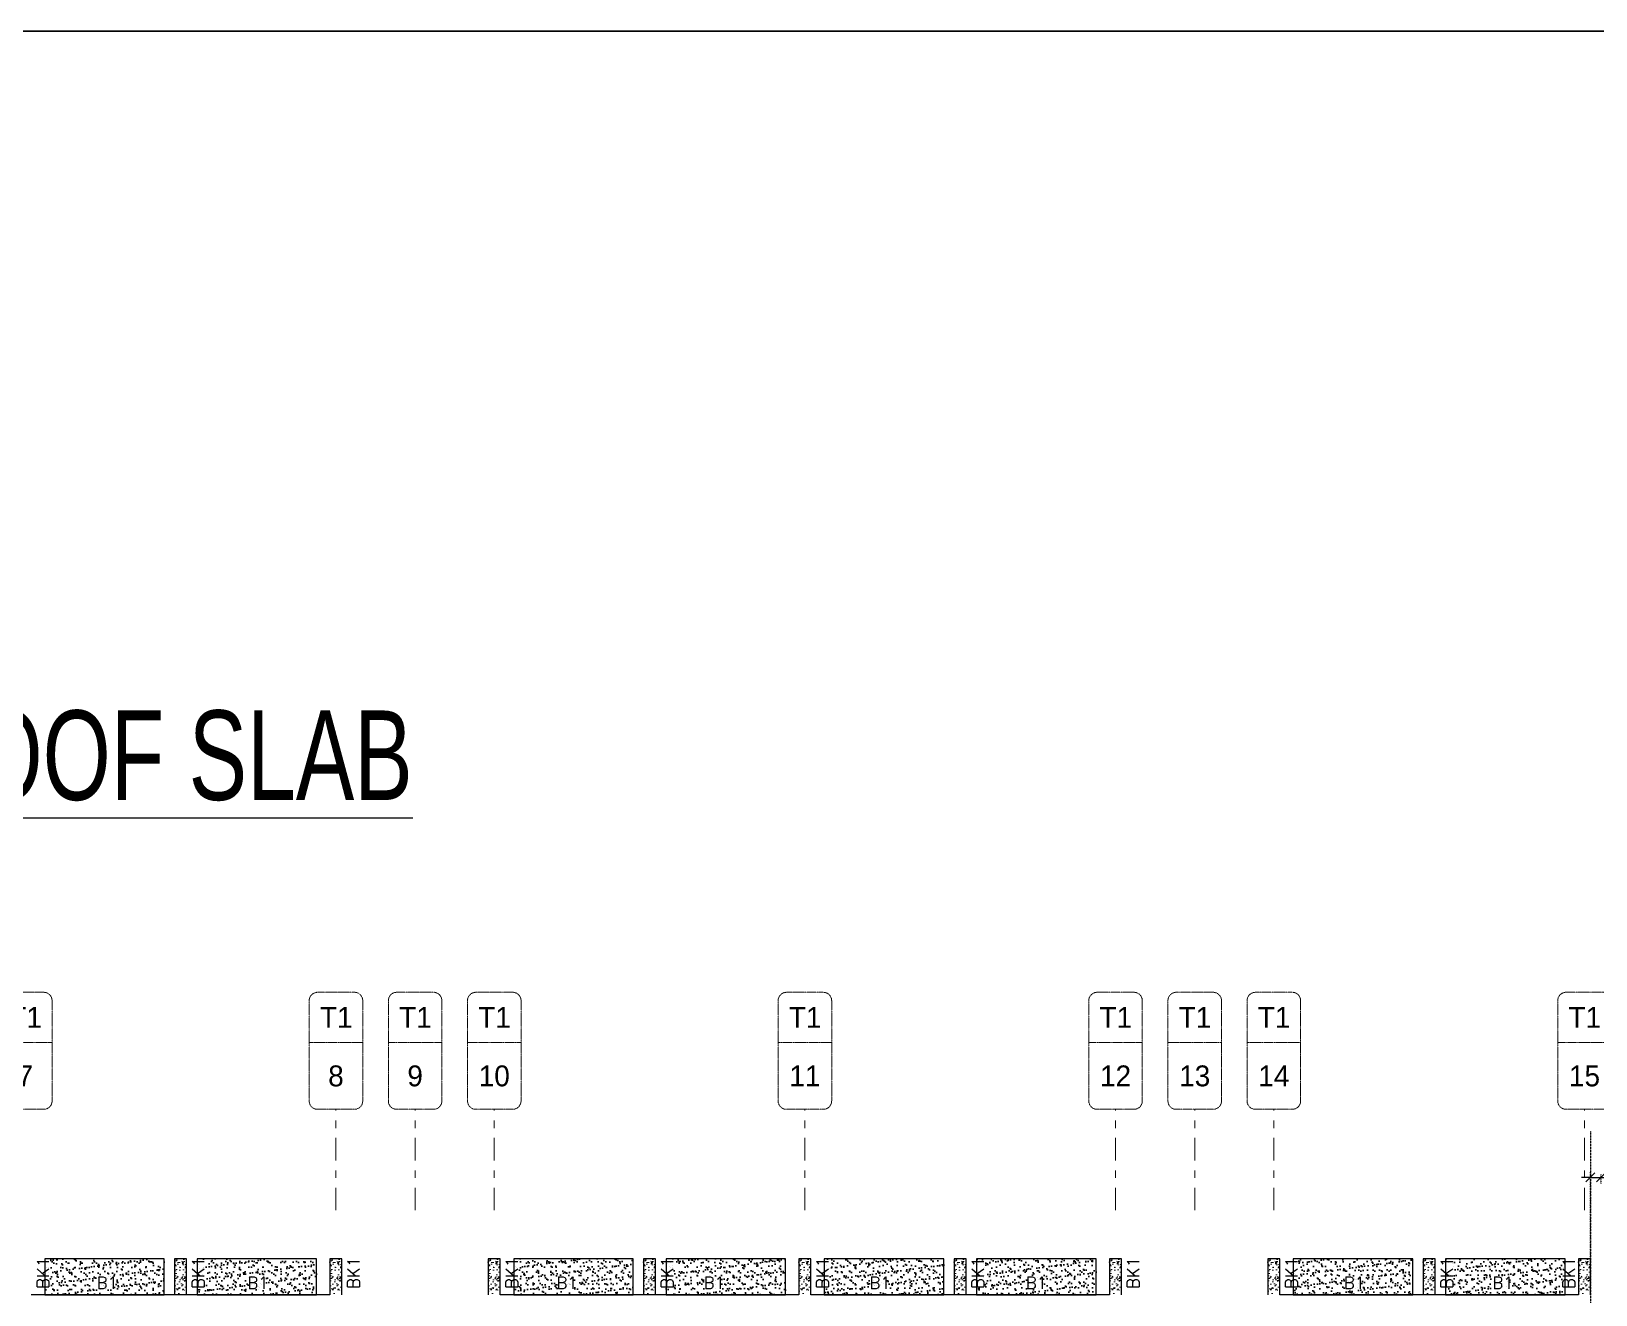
# Model space of a CAD drawing. Header units: millimetres. Extents: x 1078357 to 2594950, y -4969473 to -4636555.
# Drawn here: x 2183805 to 2209993, y -4658153 to -4636994 of the extents above; entities that cross this region are included whole.
import ezdxf
from ezdxf.enums import TextEntityAlignment as Align

# ---------------------------------------------------------------- set-up
doc = ezdxf.new("R2010")
doc.units = ezdxf.units.MM
doc.header["$PDMODE"] = 35
for name, pattern in [('CENTER', [2, 1.25, -0.25, 0.25, -0.25]), ('CONTINOUS', [0]), ('DGN STYLE 7', [8.34, 3.75, -1.67, 1.25, -1.67]), ('DOT', [0.25, 0, -0.25]), ('HIDDEN', [0.375, 0.25, -0.125]), ('New Retail block$0$CONTINOUS', [0])]:
    doc.linetypes.add(name, pattern=pattern)
doc.layers.get('0').update_dxf_attribs({"lineweight": 0})
doc.layers.get('Defpoints').update_dxf_attribs({"lineweight": 0})
for name, color, linetype, lineweight in [('A-_ANOTDIMA_D-', 6, 'Continuous', 13), ('A-_ANOTGRID_E-', 8, 'DGN STYLE 7', 13), ('Boundary', 40, 'Continuous', 30), ('GRID LINE', 8, 'Continuous', 0), ('HATCH', 8, 'Continuous', 30), ('S-NON STR RCC WALL', 8, 'Continuous', 0)]:
    doc.layers.add(name, color=color, linetype=linetype, lineweight=lineweight)
for name, color, linetype in [('B-200x650', 241, 'HIDDEN'), ('EXPANSION JOINT', 10, 'HIDDEN'), ('EXPANTION JOINT', 240, 'Continuous'), ('S TEXT', 7, 'Continuous'), ('S-PROJECTION', 54, 'New Retail block$0$CONTINOUS')]:
    doc.layers.add(name, color=color, linetype=linetype)
doc.styles.add('Roman', font='romans')
doc.styles.add('ROMANS', font='romans.shx', dxfattribs={"width": 0.85})
doc.styles.add('SANSSERIF', font='sas_____.pfb')
doc.styles.get("Standard").update_dxf_attribs({"font": 'Adani Regular.ttf', "height": 500})
doc.dimstyles.new('HARESH', dxfattribs={"dimtxt": 150, "dimasz": 75, "dimexe": 0, "dimexo": 0, "dimgap": 25, "dimtad": 1, "dimdec": 0, "dimdsep": 46, "dimtxsty": 'Roman', "dimblk": 'OBLIQUE', "dimcen": 225, "dimdle": 25, "dimclrd": 2, "dimclre": 2, "dimclrt": 7, "dimadec": 8, "dimazin": 1, "dimtfac": 1, "dimtdec": 0, "dimtmove": 0, "dimatfit": 0, "dimfxl": 1, "dimlwd": -1, "dimlwe": -1, "dimarcsym": 0})

# ---------------------------------------------------------------- blocks, each defined once
blk = doc.blocks.new('_Oblique')
at = {"color": 0, "linetype": 'ByBlock', "lineweight": -2}
blk.add_line((-0.5, -0.5), (0.5, 0.5), dxfattribs=at)
blk = doc.blocks.new('*D1145')
at = {"layer": 'Defpoints', "color": 0, "linetype": 'CONTINOUS', "ltscale": 0.5, "transparency": 16777216}
for p in [(2210080, -4656139, 3), (2210080, -4656189), (2209905, -4658152, 0)]:
    blk.add_point(p, dxfattribs=at)
at = {"layer": 'EXPANTION JOINT', "color": 2, "linetype": 'DOT', "ltscale": 0.5, "transparency": 16777216}
for p, q in [((2209905, -4658152), (2209905, -4656089)), ((2210080, -4656139), (2210080, -4656289))]:
    blk.add_line(p, q, dxfattribs=at)
at = {"layer": 'EXPANTION JOINT', "color": 2, "linetype": 'CONTINOUS', "ltscale": 0.5, "transparency": 16777216}
for p, q in [((2209905, -4656189), (2209755, -4656189)), ((2209905, -4656189), (2210080, -4656189)), ((2210080, -4656189), (2213444, -4656189))]:
    blk.add_line(p, q, dxfattribs=at)
at = {"layer": 'EXPANTION JOINT', "color": 2, "linetype": 'CONTINOUS', "ltscale": 0.5, "transparency": 16777216, "xscale": 150, "yscale": 150, "zscale": 150}
blk.add_blockref('_Oblique', (2209905, -4656189), dxfattribs=at)
at = {"layer": 'EXPANTION JOINT', "color": 2, "linetype": 'CONTINOUS', "ltscale": 0.5, "transparency": 16777216, "xscale": 150, "yscale": 150, "zscale": 150, "rotation": 180}
blk.add_blockref('_Oblique', (2210080, -4656189), dxfattribs=at)
at = {"layer": 'EXPANTION JOINT', "color": 7, "linetype": 'CONTINOUS', "ltscale": 0.5, "transparency": 16777216, "char_height": 225, "attachment_point": 5, "style": 'Roman'}
for s, insert in [('175mm', (2211912, -4656002)), ('EXPANSION JOINT ', (2211912, -4656377))]:
    blk.add_mtext(s, dxfattribs=dict(at, insert=insert))
blk = doc.blocks.new('*D1146')
at = {"layer": 'Defpoints', "color": 0, "linetype": 'CONTINOUS', "ltscale": 0.5, "transparency": 16777216}
for p in [(2210080, -4656139, 3), (2210080, -4656189), (2209905, -4658152, 0)]:
    blk.add_point(p, dxfattribs=at)
at = {"layer": 'EXPANTION JOINT', "color": 2, "linetype": 'DOT', "ltscale": 0.5, "transparency": 16777216}
for p, q in [((2209905, -4658152), (2209905, -4656089)), ((2210080, -4656139), (2210080, -4656289))]:
    blk.add_line(p, q, dxfattribs=at)
at = {"layer": 'EXPANTION JOINT', "color": 2, "linetype": 'CONTINOUS', "ltscale": 0.5, "transparency": 16777216}
for p, q in [((2209905, -4656189), (2209755, -4656189)), ((2209905, -4656189), (2210080, -4656189)), ((2210080, -4656189), (2213444, -4656189))]:
    blk.add_line(p, q, dxfattribs=at)
at = {"layer": 'EXPANTION JOINT', "color": 2, "linetype": 'CONTINOUS', "ltscale": 0.5, "transparency": 16777216, "xscale": 150, "yscale": 150, "zscale": 150}
blk.add_blockref('_Oblique', (2209905, -4656189), dxfattribs=at)
at = {"layer": 'EXPANTION JOINT', "color": 2, "linetype": 'CONTINOUS', "ltscale": 0.5, "transparency": 16777216, "xscale": 150, "yscale": 150, "zscale": 150, "rotation": 180}
blk.add_blockref('_Oblique', (2210080, -4656189), dxfattribs=at)
at = {"layer": 'EXPANTION JOINT', "color": 7, "linetype": 'CONTINOUS', "ltscale": 0.5, "transparency": 16777216, "char_height": 225, "attachment_point": 5, "style": 'Roman'}
for s, insert in [('175mm', (2211912, -4656002)), ('EXPANSION JOINT ', (2211912, -4656377))]:
    blk.add_mtext(s, dxfattribs=dict(at, insert=insert))
blk = doc.blocks.new('Tower grid nomenclature-ex')
at = {"layer": 'A-_ANOTGRID_E-'}
blk.add_lwpolyline([(-1250, -600), (1750, -600, 0.414214), (2000, -350), (2000, 750, 0.414214), (1750, 1000), (-1250, 1000, 0.414214), (-1500, 750), (-1500, -350, 0.414214)], format="xyb", close=True, dxfattribs=at)
blk.add_lwpolyline([(0, 1000), (0, -600)], dxfattribs=at)
at = {"layer": 'A-_ANOTGRID_E-', "flags": 8}
for p in [(-1235, 400), (1788, 400)]:
    blk.add_attdef('GRID', text='', height=625, dxfattribs=at).set_placement(p, align=Align.MIDDLE_CENTER)
blk = doc.blocks.new('T1')
at = {"layer": 'GRID LINE', "linetype": 'DGN STYLE 7', "ltscale": 100, "elevation": 0}
for points in [[(63086, -31827), (63086, -30138)], [(64411, -31827), (64411, -30138)], [(65736, -31827), (65736, -30138)], [(70936, -31827), (70936, -30138)], [(76136, -31827), (76136, -30138)], [(77461, -31827), (77461, -30138)], [(78786, -31827), (78786, -30138)], [(83986, -31827), (83986, -30138)]]:
    blk.add_lwpolyline(points, dxfattribs=at)
at = {"layer": 'GRID LINE'}
ref = blk.add_blockref('Tower grid nomenclature-ex', (57774, -29018, 0), dxfattribs=dict(at, xscale=0.56, yscale=0.56, zscale=0.56, rotation=270))
ref.add_attrib('GRID', '7', dxfattribs={"layer": 'A-_ANOTGRID_E-', "height": 350}).set_placement((57886, -29578, 0), align=Align.MIDDLE_CENTER)
ref.add_attrib('GRID', 'T1', dxfattribs={"layer": 'A-_ANOTGRID_E-', "height": 350}).set_placement((57891, -28598, 0), align=Align.MIDDLE_CENTER)
ref = blk.add_blockref('Tower grid nomenclature-ex', (62974, -29018, 0), dxfattribs=dict(at, xscale=0.56, yscale=0.56, zscale=0.56, rotation=270))
ref.add_attrib('GRID', '8', dxfattribs={"layer": 'A-_ANOTGRID_E-', "height": 350}).set_placement((63086, -29578, 0), align=Align.MIDDLE_CENTER)
ref.add_attrib('GRID', 'T1', dxfattribs={"layer": 'A-_ANOTGRID_E-', "height": 350}).set_placement((63091, -28598, 0), align=Align.MIDDLE_CENTER)
ref = blk.add_blockref('Tower grid nomenclature-ex', (64299, -29018, 0), dxfattribs=dict(at, xscale=0.56, yscale=0.56, zscale=0.56, rotation=270))
ref.add_attrib('GRID', '9', dxfattribs={"layer": 'A-_ANOTGRID_E-', "height": 350}).set_placement((64411, -29578, 0), align=Align.MIDDLE_CENTER)
ref.add_attrib('GRID', 'T1', dxfattribs={"layer": 'A-_ANOTGRID_E-', "height": 350}).set_placement((64416, -28598, 0), align=Align.MIDDLE_CENTER)
ref = blk.add_blockref('Tower grid nomenclature-ex', (65624, -29018, 0), dxfattribs=dict(at, xscale=0.56, yscale=0.56, zscale=0.56, rotation=270))
ref.add_attrib('GRID', '10', dxfattribs={"layer": 'A-_ANOTGRID_E-', "height": 350}).set_placement((65736, -29578, 0), align=Align.MIDDLE_CENTER)
ref.add_attrib('GRID', 'T1', dxfattribs={"layer": 'A-_ANOTGRID_E-', "height": 350}).set_placement((65741, -28598, 0), align=Align.MIDDLE_CENTER)
ref = blk.add_blockref('Tower grid nomenclature-ex', (70824, -29018, 0), dxfattribs=dict(at, xscale=0.56, yscale=0.56, zscale=0.56, rotation=270))
ref.add_attrib('GRID', '11', dxfattribs={"layer": 'A-_ANOTGRID_E-', "height": 350}).set_placement((70936, -29578, 0), align=Align.MIDDLE_CENTER)
ref.add_attrib('GRID', 'T1', dxfattribs={"layer": 'A-_ANOTGRID_E-', "height": 350}).set_placement((70941, -28598, 0), align=Align.MIDDLE_CENTER)
ref = blk.add_blockref('Tower grid nomenclature-ex', (76024, -29018, 0), dxfattribs=dict(at, xscale=0.56, yscale=0.56, zscale=0.56, rotation=270))
ref.add_attrib('GRID', '12', dxfattribs={"layer": 'A-_ANOTGRID_E-', "height": 350}).set_placement((76136, -29578, 0), align=Align.MIDDLE_CENTER)
ref.add_attrib('GRID', 'T1', dxfattribs={"layer": 'A-_ANOTGRID_E-', "height": 350}).set_placement((76141, -28598, 0), align=Align.MIDDLE_CENTER)
ref = blk.add_blockref('Tower grid nomenclature-ex', (77349, -29018, 0), dxfattribs=dict(at, xscale=0.56, yscale=0.56, zscale=0.56, rotation=270))
ref.add_attrib('GRID', '13', dxfattribs={"layer": 'A-_ANOTGRID_E-', "height": 350}).set_placement((77461, -29578, 0), align=Align.MIDDLE_CENTER)
ref.add_attrib('GRID', 'T1', dxfattribs={"layer": 'A-_ANOTGRID_E-', "height": 350}).set_placement((77466, -28598, 0), align=Align.MIDDLE_CENTER)
ref = blk.add_blockref('Tower grid nomenclature-ex', (78674, -29018, 0), dxfattribs=dict(at, xscale=0.56, yscale=0.56, zscale=0.56, rotation=270))
ref.add_attrib('GRID', '14', dxfattribs={"layer": 'A-_ANOTGRID_E-', "height": 350}).set_placement((78786, -29578, 0), align=Align.MIDDLE_CENTER)
ref.add_attrib('GRID', 'T1', dxfattribs={"layer": 'A-_ANOTGRID_E-', "height": 350}).set_placement((78791, -28598, 0), align=Align.MIDDLE_CENTER)
ref = blk.add_blockref('Tower grid nomenclature-ex', (83874, -29018, 0), dxfattribs=dict(at, xscale=0.56, yscale=0.56, zscale=0.56, rotation=270))
ref.add_attrib('GRID', '15', dxfattribs={"layer": 'A-_ANOTGRID_E-', "height": 350}).set_placement((83986, -29578, 0), align=Align.MIDDLE_CENTER)
ref.add_attrib('GRID', 'T1', dxfattribs={"layer": 'A-_ANOTGRID_E-', "height": 350}).set_placement((83991, -28598, 0), align=Align.MIDDLE_CENTER)

msp = doc.modelspace()

# ---------------------------------------------------------------- hatches: boundary and pattern name
at = {"layer": 'HATCH'}
h = msp.add_hatch(dxfattribs=at)
h.set_pattern_fill('AR-SAND', color=8, scale=3, angle=179.97015)
h.set_pattern_definition([(37.4701541, (-680078.51, 9329417.72), (-4.7236114, 146.8264517), [0, -115.824, 0, -129.54, 0, -123.825]), (7.4701541, (-680078.51, 9329417.72), (134.9689868, 214.9772528), [0, -62.484, 0, -104.394, 0, -40.005]), (327.4701541, (-680172.24, 9329417.77), (237.2979035, 0.3075449), [0, -38.1, 0, -137.16, 0, -179.07]), (317.4701541, (-680172.24, 9329417.77), (229.1017424, 66.759465), [0, -19.05, 0, -89.916, 0, -102.87])])
h.paths.add_polyline_path([(2186030, -4657552.5), (2184030, -4657552.5), (2184030, -4658152.5), (2186030, -4658152.5)])
h = msp.add_hatch(dxfattribs=at)
h.set_pattern_fill('AR-SAND', color=8, scale=3, angle=179.97015)
h.set_pattern_definition([(37.4701541, (-682628.51, 9329417.72), (-4.7236114, 146.8264517), [0, -115.824, 0, -129.54, 0, -123.825]), (7.4701541, (-682628.51, 9329417.72), (134.9689868, 214.9772528), [0, -62.484, 0, -104.394, 0, -40.005]), (327.4701541, (-682722.24, 9329417.77), (237.2979035, 0.3075449), [0, -38.1, 0, -137.16, 0, -179.07]), (317.4701541, (-682722.24, 9329417.77), (229.1017424, 66.759465), [0, -19.05, 0, -89.916, 0, -102.87])])
h.paths.add_polyline_path([(2188580, -4657552.5), (2186580, -4657552.5), (2186580, -4658152.5), (2188580, -4658152.5)])
h = msp.add_hatch(dxfattribs=at)
h.set_pattern_fill('AR-SAND', color=8, scale=3, angle=179.97015)
h.set_pattern_definition([(37.4701541, (-687928.51, 9329417.72), (-4.7236114, 146.8264517), [0, -115.824, 0, -129.54, 0, -123.825]), (7.4701541, (-687928.51, 9329417.72), (134.9689868, 214.9772528), [0, -62.484, 0, -104.394, 0, -40.005]), (327.4701541, (-688022.24, 9329417.77), (237.2979035, 0.3075449), [0, -38.1, 0, -137.16, 0, -179.07]), (317.4701541, (-688022.24, 9329417.77), (229.1017424, 66.759465), [0, -19.05, 0, -89.916, 0, -102.87])])
h.paths.add_polyline_path([(2193880, -4657552.5), (2191880, -4657552.5), (2191880, -4658152.5), (2193880, -4658152.5)])
h = msp.add_hatch(dxfattribs=at)
h.set_pattern_fill('AR-SAND', color=8, scale=3, angle=179.97015)
h.set_pattern_definition([(37.4701541, (-690478.51, 9329417.72), (-4.7236114, 146.8264517), [0, -115.824, 0, -129.54, 0, -123.825]), (7.4701541, (-690478.51, 9329417.72), (134.9689868, 214.9772528), [0, -62.484, 0, -104.394, 0, -40.005]), (327.4701541, (-690572.24, 9329417.77), (237.2979035, 0.3075449), [0, -38.1, 0, -137.16, 0, -179.07]), (317.4701541, (-690572.24, 9329417.77), (229.1017424, 66.759465), [0, -19.05, 0, -89.916, 0, -102.87])])
h.paths.add_polyline_path([(2196430, -4657552.5), (2194430, -4657552.5), (2194430, -4658152.5), (2196430, -4658152.5)])
h = msp.add_hatch(dxfattribs=at)
h.set_pattern_fill('AR-SAND', color=8, scale=3, angle=179.97015)
h.set_pattern_definition([(37.4701541, (-693128.51, 9329417.72), (-4.7236114, 146.8264517), [0, -115.824, 0, -129.54, 0, -123.825]), (7.4701541, (-693128.51, 9329417.72), (134.9689868, 214.9772528), [0, -62.484, 0, -104.394, 0, -40.005]), (327.4701541, (-693222.24, 9329417.77), (237.2979035, 0.3075449), [0, -38.1, 0, -137.16, 0, -179.07]), (317.4701541, (-693222.24, 9329417.77), (229.1017424, 66.759465), [0, -19.05, 0, -89.916, 0, -102.87])])
h.paths.add_polyline_path([(2199080, -4657552.5), (2197080, -4657552.5), (2197080, -4658152.5), (2199080, -4658152.5)])
h = msp.add_hatch(dxfattribs=at)
h.set_pattern_fill('AR-SAND', color=8, scale=3, angle=179.97015)
h.set_pattern_definition([(37.4701541, (-695678.51, 9329417.72), (-4.7236114, 146.8264517), [0, -115.824, 0, -129.54, 0, -123.825]), (7.4701541, (-695678.51, 9329417.72), (134.9689868, 214.9772528), [0, -62.484, 0, -104.394, 0, -40.005]), (327.4701541, (-695772.24, 9329417.77), (237.2979035, 0.3075449), [0, -38.1, 0, -137.16, 0, -179.07]), (317.4701541, (-695772.24, 9329417.77), (229.1017424, 66.759465), [0, -19.05, 0, -89.916, 0, -102.87])])
h.paths.add_polyline_path([(2201630, -4657552.5), (2199630, -4657552.5), (2199630, -4658152.5), (2201630, -4658152.5)])
h = msp.add_hatch(dxfattribs=at)
h.set_pattern_fill('AR-SAND', color=8, scale=3, angle=179.97015)
h.set_pattern_definition([(37.4701541, (-700978.51, 9329417.72), (-4.7236114, 146.8264517), [0, -115.824, 0, -129.54, 0, -123.825]), (7.4701541, (-700978.51, 9329417.72), (134.9689868, 214.9772528), [0, -62.484, 0, -104.394, 0, -40.005]), (327.4701541, (-701072.24, 9329417.77), (237.2979035, 0.3075449), [0, -38.1, 0, -137.16, 0, -179.07]), (317.4701541, (-701072.24, 9329417.77), (229.1017424, 66.759465), [0, -19.05, 0, -89.916, 0, -102.87])])
h.paths.add_polyline_path([(2206930, -4657552.5), (2204930, -4657552.5), (2204930, -4658152.5), (2206930, -4658152.5)])
h = msp.add_hatch(dxfattribs=at)
h.set_pattern_fill('AR-SAND', color=8, scale=3, angle=179.97015)
h.set_pattern_definition([(37.4701541, (-703528.51, 9329417.72), (-4.7236114, 146.8264517), [0, -115.824, 0, -129.54, 0, -123.825]), (7.4701541, (-703528.51, 9329417.72), (134.9689868, 214.9772528), [0, -62.484, 0, -104.394, 0, -40.005]), (327.4701541, (-703622.24, 9329417.77), (237.2979035, 0.3075449), [0, -38.1, 0, -137.16, 0, -179.07]), (317.4701541, (-703622.24, 9329417.77), (229.1017424, 66.759465), [0, -19.05, 0, -89.916, 0, -102.87])])
h.paths.add_polyline_path([(2209480, -4657552.5), (2207480, -4657552.5), (2207480, -4658152.5), (2209480, -4658152.5)])
at = {"layer": 'S-NON STR RCC WALL'}
h = msp.add_hatch(dxfattribs=at)
h.set_pattern_fill('AR-CONC', color=256, angle=180)
h.set_pattern_definition([(50, (-6347639.87, 32897535.7), (182.184669, -15.93908554), [19.05, -209.55]), (355, (-6347639.87, 32897535.7), (-35.2434214, 191.0568452), [15.24, -167.6405842]), (100.4514447, (-6347624.69, 32897534.37), (146.9412471, 175.1177519), [16.1900088, -178.0902446]), (46.1842, (-6347639.87, 32897586.5), (271.0790409, -42.0423279), [28.575, -314.325]), (96.6355576, (-6347617.28, 32897583), (237.404134, 247.4261246), [24.2850231, -267.1356082]), (351.1841512, (-6347639.87, 32897586.5), (237.404134, 247.4261246), [22.859967, -251.459732]), (21, (-6347614.47, 32897573.8), (151.61439127, -102.2651982), [19.05, -209.55]), (326, (-6347614.47, 32897573.8), (61.80202835, 184.1879661), [15.24, -167.64]), (71.451445, (-6347601.84, 32897565.27), (213.4164193, 81.9227689), [16.1900088, -178.0899376]), (37.5, (-6347639.87, 32897535.696), (3.08860325, 84.55503887), [0, -165.608, 0, -170.18, 0, -168.275]), (7.5, (-6347639.87, 32897535.7), (66.8196625, 100.18057482), [0, -97.028, 0, -161.798, 0, -64.135]), (327.5, (-6347696.514, 32897535.696), (135.59059517, -5.72874399), [0, -63.5, 0, -198.12, 0, -262.89]), (317.5, (-6347721.91, 32897535.7), (148.1291814, 25.42649103), [0, -82.55, 0, -131.572, 0, -186.69])])
h.paths.add_polyline_path([(2186404.9, -4658152.5), (2186404.9, -4657552.5), (2186204.9, -4657552.5), (2186204.9, -4658152.5), (2186404.9, -4658152.5)], is_closed=False)
h = msp.add_hatch(dxfattribs=at)
h.set_pattern_fill('AR-CONC', color=256, angle=180)
h.set_pattern_definition([(50, (-6345039.87, 32897535.76), (182.184669, -15.93908554), [19.05, -209.55]), (355, (-6345039.87, 32897535.76), (-35.2434214, 191.0568452), [15.24, -167.6405842]), (100.4514447, (-6345024.69, 32897534.43), (146.9412471, 175.1177519), [16.1900088, -178.0902446]), (46.1842, (-6345039.87, 32897586.56), (271.0790409, -42.0423279), [28.575, -314.325]), (96.6355576, (-6345017.28, 32897583.05), (237.404134, 247.4261246), [24.2850231, -267.1356082]), (351.1841512, (-6345039.87, 32897586.56), (237.404134, 247.4261246), [22.859967, -251.459732]), (21, (-6345014.47, 32897573.86), (151.61439127, -102.2651982), [19.05, -209.55]), (326, (-6345014.47, 32897573.86), (61.80202835, 184.1879661), [15.24, -167.64]), (71.451445, (-6345001.84, 32897565.33), (213.4164193, 81.9227689), [16.1900088, -178.0899376]), (37.5, (-6345039.87, 32897535.76), (3.08860325, 84.55503887), [0, -165.608, 0, -170.18, 0, -168.275]), (7.5, (-6345039.87, 32897535.76), (66.8196625, 100.18057482), [0, -97.028, 0, -161.798, 0, -64.135]), (327.5, (-6345096.514, 32897535.76), (135.59059517, -5.72874399), [0, -63.5, 0, -198.12, 0, -262.89]), (317.5, (-6345121.91, 32897535.76), (148.1291814, 25.42649103), [0, -82.55, 0, -131.572, 0, -186.69])])
h.paths.add_polyline_path([(2189004.9, -4658152.4), (2189004.9, -4657552.4), (2188804.9, -4657552.4), (2188804.9, -4658152.4), (2189004.9, -4658152.4)], is_closed=False)
h = msp.add_hatch(dxfattribs=at)
h.set_pattern_fill('AR-CONC', color=256, angle=180)
h.set_pattern_definition([(50, (-6342389.87, 32897535.69), (182.184669, -15.93908554), [19.05, -209.55]), (355, (-6342389.87, 32897535.7), (-35.2434214, 191.0568452), [15.24, -167.6405842]), (100.4514447, (-6342374.69, 32897534.36), (146.9412471, 175.1177519), [16.1900088, -178.0902446]), (46.1842, (-6342389.87, 32897586.5), (271.0790409, -42.0423279), [28.575, -314.325]), (96.6355576, (-6342367.28, 32897583), (237.404134, 247.4261246), [24.2850231, -267.1356082]), (351.1841512, (-6342389.87, 32897586.5), (237.404134, 247.4261246), [22.859967, -251.459732]), (21, (-6342364.47, 32897573.79), (151.61439127, -102.2651982), [19.05, -209.55]), (326, (-6342364.47, 32897573.8), (61.80202835, 184.1879661), [15.24, -167.64]), (71.451445, (-6342351.84, 32897565.27), (213.4164193, 81.9227689), [16.1900088, -178.0899376]), (37.5, (-6342389.87, 32897535.69), (3.08860325, 84.55503887), [0, -165.608, 0, -170.18, 0, -168.275]), (7.5, (-6342389.87, 32897535.69), (66.8196625, 100.18057482), [0, -97.028, 0, -161.798, 0, -64.135]), (327.5, (-6342446.514, 32897535.69), (135.59059517, -5.72874399), [0, -63.5, 0, -198.12, 0, -262.89]), (317.5, (-6342471.91, 32897535.69), (148.1291814, 25.42649103), [0, -82.55, 0, -131.572, 0, -186.69])])
h.paths.add_polyline_path([(2191654.9, -4658152.5), (2191654.9, -4657552.5), (2191454.9, -4657552.5), (2191454.9, -4658152.5), (2191654.9, -4658152.5)], is_closed=False)
h = msp.add_hatch(dxfattribs=at)
h.set_pattern_fill('AR-CONC', color=256, angle=180)
h.set_pattern_definition([(50, (-6339789.87, 32897535.7), (182.184669, -15.93908554), [19.05, -209.55]), (355, (-6339789.87, 32897535.7), (-35.2434214, 191.0568452), [15.24, -167.6405842]), (100.4514447, (-6339774.69, 32897534.37), (146.9412471, 175.1177519), [16.1900088, -178.0902446]), (46.1842, (-6339789.87, 32897586.5), (271.0790409, -42.0423279), [28.575, -314.325]), (96.6355576, (-6339767.28, 32897583), (237.404134, 247.4261246), [24.2850231, -267.1356082]), (351.1841512, (-6339789.87, 32897586.5), (237.404134, 247.4261246), [22.859967, -251.459732]), (21, (-6339764.47, 32897573.8), (151.61439127, -102.2651982), [19.05, -209.55]), (326, (-6339764.47, 32897573.8), (61.80202835, 184.1879661), [15.24, -167.64]), (71.451445, (-6339751.84, 32897565.27), (213.4164193, 81.9227689), [16.1900088, -178.0899376]), (37.5, (-6339789.87, 32897535.696), (3.08860325, 84.55503887), [0, -165.608, 0, -170.18, 0, -168.275]), (7.5, (-6339789.87, 32897535.7), (66.8196625, 100.18057482), [0, -97.028, 0, -161.798, 0, -64.135]), (327.5, (-6339846.514, 32897535.696), (135.59059517, -5.72874399), [0, -63.5, 0, -198.12, 0, -262.89]), (317.5, (-6339871.91, 32897535.7), (148.1291814, 25.42649103), [0, -82.55, 0, -131.572, 0, -186.69])])
h.paths.add_polyline_path([(2194254.9, -4658152.5), (2194254.9, -4657552.5), (2194054.9, -4657552.5), (2194054.9, -4658152.5), (2194254.9, -4658152.5)], is_closed=False)
h = msp.add_hatch(dxfattribs=at)
h.set_pattern_fill('AR-CONC', color=256, angle=180)
h.set_pattern_definition([(50, (-6337189.85, 32897535.69), (182.184669, -15.93908554), [19.05, -209.55]), (355, (-6337189.85, 32897535.7), (-35.2434214, 191.0568452), [15.24, -167.6405842]), (100.4514447, (-6337174.67, 32897534.36), (146.9412471, 175.1177519), [16.1900088, -178.0902446]), (46.1842, (-6337189.85, 32897586.5), (271.0790409, -42.0423279), [28.575, -314.325]), (96.6355576, (-6337167.26, 32897583), (237.404134, 247.4261246), [24.2850231, -267.1356082]), (351.1841512, (-6337189.85, 32897586.5), (237.404134, 247.4261246), [22.859967, -251.459732]), (21, (-6337164.45, 32897573.79), (151.61439127, -102.2651982), [19.05, -209.55]), (326, (-6337164.45, 32897573.8), (61.80202835, 184.1879661), [15.24, -167.64]), (71.451445, (-6337151.82, 32897565.27), (213.4164193, 81.9227689), [16.1900088, -178.0899376]), (37.5, (-6337189.85, 32897535.69), (3.08860325, 84.55503887), [0, -165.608, 0, -170.18, 0, -168.275]), (7.5, (-6337189.85, 32897535.69), (66.8196625, 100.18057482), [0, -97.028, 0, -161.798, 0, -64.135]), (327.5, (-6337246.494, 32897535.69), (135.59059517, -5.72874399), [0, -63.5, 0, -198.12, 0, -262.89]), (317.5, (-6337271.89, 32897535.69), (148.1291814, 25.42649103), [0, -82.55, 0, -131.572, 0, -186.69])])
h.paths.add_polyline_path([(2196854.9, -4658152.5), (2196854.9, -4657552.5), (2196654.9, -4657552.5), (2196654.9, -4658152.5), (2196854.9, -4658152.5)], is_closed=False)
h = msp.add_hatch(dxfattribs=at)
h.set_pattern_fill('AR-CONC', color=256, angle=180)
h.set_pattern_definition([(50, (-6334589.85, 32897535.69), (182.184669, -15.93908554), [19.05, -209.55]), (355, (-6334589.85, 32897535.7), (-35.2434214, 191.0568452), [15.24, -167.6405842]), (100.4514447, (-6334574.67, 32897534.36), (146.9412471, 175.1177519), [16.1900088, -178.0902446]), (46.1842, (-6334589.85, 32897586.5), (271.0790409, -42.0423279), [28.575, -314.325]), (96.6355576, (-6334567.26, 32897583), (237.404134, 247.4261246), [24.2850231, -267.1356082]), (351.1841512, (-6334589.85, 32897586.5), (237.404134, 247.4261246), [22.859967, -251.459732]), (21, (-6334564.45, 32897573.79), (151.61439127, -102.2651982), [19.05, -209.55]), (326, (-6334564.45, 32897573.8), (61.80202835, 184.1879661), [15.24, -167.64]), (71.451445, (-6334551.82, 32897565.27), (213.4164193, 81.9227689), [16.1900088, -178.0899376]), (37.5, (-6334589.85, 32897535.69), (3.08860325, 84.55503887), [0, -165.608, 0, -170.18, 0, -168.275]), (7.5, (-6334589.85, 32897535.69), (66.8196625, 100.18057482), [0, -97.028, 0, -161.798, 0, -64.135]), (327.5, (-6334646.494, 32897535.69), (135.59059517, -5.72874399), [0, -63.5, 0, -198.12, 0, -262.89]), (317.5, (-6334671.89, 32897535.69), (148.1291814, 25.42649103), [0, -82.55, 0, -131.572, 0, -186.69])])
h.paths.add_polyline_path([(2199454.9, -4658152.5), (2199454.9, -4657552.5), (2199254.9, -4657552.5), (2199254.9, -4658152.5), (2199454.9, -4658152.5)], is_closed=False)
h = msp.add_hatch(dxfattribs=at)
h.set_pattern_fill('AR-CONC', color=256, angle=180)
h.set_pattern_definition([(50, (-6331989.85, 32897535.69), (182.184669, -15.93908554), [19.05, -209.55]), (355, (-6331989.85, 32897535.7), (-35.2434214, 191.0568452), [15.24, -167.6405842]), (100.4514447, (-6331974.67, 32897534.36), (146.9412471, 175.1177519), [16.1900088, -178.0902446]), (46.1842, (-6331989.85, 32897586.5), (271.0790409, -42.0423279), [28.575, -314.325]), (96.6355576, (-6331967.26, 32897583), (237.404134, 247.4261246), [24.2850231, -267.1356082]), (351.1841512, (-6331989.85, 32897586.5), (237.404134, 247.4261246), [22.859967, -251.459732]), (21, (-6331964.45, 32897573.79), (151.61439127, -102.2651982), [19.05, -209.55]), (326, (-6331964.45, 32897573.8), (61.80202835, 184.1879661), [15.24, -167.64]), (71.451445, (-6331951.82, 32897565.27), (213.4164193, 81.9227689), [16.1900088, -178.0899376]), (37.5, (-6331989.85, 32897535.69), (3.08860325, 84.55503887), [0, -165.608, 0, -170.18, 0, -168.275]), (7.5, (-6331989.85, 32897535.69), (66.8196625, 100.18057482), [0, -97.028, 0, -161.798, 0, -64.135]), (327.5, (-6332046.494, 32897535.69), (135.59059517, -5.72874399), [0, -63.5, 0, -198.12, 0, -262.89]), (317.5, (-6332071.89, 32897535.69), (148.1291814, 25.42649103), [0, -82.55, 0, -131.572, 0, -186.69])])
h.paths.add_polyline_path([(2202054.9, -4658152.5), (2202054.9, -4657552.5), (2201854.9, -4657552.5), (2201854.9, -4658152.5), (2202054.9, -4658152.5)], is_closed=False)
h = msp.add_hatch(dxfattribs=at)
h.set_pattern_fill('AR-CONC', color=256, angle=180)
h.set_pattern_definition([(50, (-6329339.87, 32897535.69), (182.184669, -15.93908554), [19.05, -209.55]), (355, (-6329339.87, 32897535.7), (-35.2434214, 191.0568452), [15.24, -167.6405842]), (100.4514447, (-6329324.69, 32897534.36), (146.9412471, 175.1177519), [16.1900088, -178.0902446]), (46.1842, (-6329339.87, 32897586.5), (271.0790409, -42.0423279), [28.575, -314.325]), (96.6355576, (-6329317.28, 32897583), (237.404134, 247.4261246), [24.2850231, -267.1356082]), (351.1841512, (-6329339.87, 32897586.5), (237.404134, 247.4261246), [22.859967, -251.459732]), (21, (-6329314.47, 32897573.79), (151.61439127, -102.2651982), [19.05, -209.55]), (326, (-6329314.47, 32897573.8), (61.80202835, 184.1879661), [15.24, -167.64]), (71.451445, (-6329301.84, 32897565.27), (213.4164193, 81.9227689), [16.1900088, -178.0899376]), (37.5, (-6329339.87, 32897535.69), (3.08860325, 84.55503887), [0, -165.608, 0, -170.18, 0, -168.275]), (7.5, (-6329339.87, 32897535.69), (66.8196625, 100.18057482), [0, -97.028, 0, -161.798, 0, -64.135]), (327.5, (-6329396.514, 32897535.69), (135.59059517, -5.72874399), [0, -63.5, 0, -198.12, 0, -262.89]), (317.5, (-6329421.91, 32897535.69), (148.1291814, 25.42649103), [0, -82.55, 0, -131.572, 0, -186.69])])
h.paths.add_polyline_path([(2204704.9, -4658152.5), (2204704.9, -4657552.5), (2204504.9, -4657552.5), (2204504.9, -4658152.5), (2204704.9, -4658152.5)], is_closed=False)
h = msp.add_hatch(dxfattribs=at)
h.set_pattern_fill('AR-CONC', color=256, angle=180)
h.set_pattern_definition([(50, (-6326739.87, 32897535.7), (182.184669, -15.93908554), [19.05, -209.55]), (355, (-6326739.87, 32897535.7), (-35.2434214, 191.0568452), [15.24, -167.6405842]), (100.4514447, (-6326724.69, 32897534.37), (146.9412471, 175.1177519), [16.1900088, -178.0902446]), (46.1842, (-6326739.87, 32897586.5), (271.0790409, -42.0423279), [28.575, -314.325]), (96.6355576, (-6326717.28, 32897583), (237.404134, 247.4261246), [24.2850231, -267.1356082]), (351.1841512, (-6326739.87, 32897586.5), (237.404134, 247.4261246), [22.859967, -251.459732]), (21, (-6326714.47, 32897573.8), (151.61439127, -102.2651982), [19.05, -209.55]), (326, (-6326714.47, 32897573.8), (61.80202835, 184.1879661), [15.24, -167.64]), (71.451445, (-6326701.84, 32897565.27), (213.4164193, 81.9227689), [16.1900088, -178.0899376]), (37.5, (-6326739.87, 32897535.696), (3.08860325, 84.55503887), [0, -165.608, 0, -170.18, 0, -168.275]), (7.5, (-6326739.87, 32897535.7), (66.8196625, 100.18057482), [0, -97.028, 0, -161.798, 0, -64.135]), (327.5, (-6326796.514, 32897535.696), (135.59059517, -5.72874399), [0, -63.5, 0, -198.12, 0, -262.89]), (317.5, (-6326821.91, 32897535.7), (148.1291814, 25.42649103), [0, -82.55, 0, -131.572, 0, -186.69])])
h.paths.add_polyline_path([(2207304.9, -4658152.5), (2207304.9, -4657552.5), (2207104.9, -4657552.5), (2207104.9, -4658152.5), (2207304.9, -4658152.5)], is_closed=False)
h = msp.add_hatch(dxfattribs=at)
h.set_pattern_fill('AR-CONC', color=256, angle=180)
h.set_pattern_definition([(50, (-6324139.87, 32897535.69), (182.184669, -15.93908554), [19.05, -209.55]), (355, (-6324139.87, 32897535.7), (-35.2434214, 191.0568452), [15.24, -167.6405842]), (100.4514447, (-6324124.69, 32897534.36), (146.9412471, 175.1177519), [16.1900088, -178.0902446]), (46.1842, (-6324139.87, 32897586.5), (271.0790409, -42.0423279), [28.575, -314.325]), (96.6355576, (-6324117.28, 32897583), (237.404134, 247.4261246), [24.2850231, -267.1356082]), (351.1841512, (-6324139.87, 32897586.5), (237.404134, 247.4261246), [22.859967, -251.459732]), (21, (-6324114.47, 32897573.79), (151.61439127, -102.2651982), [19.05, -209.55]), (326, (-6324114.47, 32897573.8), (61.80202835, 184.1879661), [15.24, -167.64]), (71.451445, (-6324101.84, 32897565.27), (213.4164193, 81.9227689), [16.1900088, -178.0899376]), (37.5, (-6324139.87, 32897535.69), (3.08860325, 84.55503887), [0, -165.608, 0, -170.18, 0, -168.275]), (7.5, (-6324139.87, 32897535.69), (66.8196625, 100.18057482), [0, -97.028, 0, -161.798, 0, -64.135]), (327.5, (-6324196.514, 32897535.69), (135.59059517, -5.72874399), [0, -63.5, 0, -198.12, 0, -262.89]), (317.5, (-6324221.91, 32897535.69), (148.1291814, 25.42649103), [0, -82.55, 0, -131.572, 0, -186.69])])
h.paths.add_polyline_path([(2209904.9, -4658152.5), (2209904.9, -4657552.5), (2209704.9, -4657552.5), (2209704.9, -4658152.5), (2209904.9, -4658152.5)], is_closed=False)

# ---------------------------------------------------------------- linework, layer by layer
at = {"layer": 'B-200x650', "linetype": 'CONTINOUS', "ltscale": 700}
for p, q in [((2186404.9, -4657552.5, 0), (2186204.9, -4657552.5, 0)), ((2186204.9, -4657552.5, 0), (2186204.9, -4658152.5, 0)), ((2186404.9, -4658152.5, 0), (2186404.9, -4657552.5, 0)), ((2189004.9, -4657552.4, 0), (2188804.9, -4657552.4, 0)), ((2188804.9, -4657552.4, 0), (2188804.9, -4658152.4, 0)), ((2189004.9, -4658152.4, 0), (2189004.9, -4657552.4, 0)), ((2191654.9, -4657552.5, 0), (2191454.9, -4657552.5, 0)), ((2191454.9, -4657552.5, 0), (2191454.9, -4658152.5, 0)), ((2191654.9, -4658152.5, 0), (2191654.9, -4657552.5, 0)), ((2194254.9, -4657552.5, 0), (2194054.9, -4657552.5, 0)), ((2194054.9, -4657552.5, 0), (2194054.9, -4658152.5, 0)), ((2194254.9, -4658152.5, 0), (2194254.9, -4657552.5, 0)), ((2196854.9, -4657552.5, 0), (2196654.9, -4657552.5, 0)), ((2196654.9, -4657552.5, 0), (2196654.9, -4658152.5, 0)), ((2196854.9, -4658152.5, 0), (2196854.9, -4657552.5, 0)), ((2199454.9, -4657552.5, 0), (2199254.9, -4657552.5, 0)), ((2199254.9, -4657552.5, 0), (2199254.9, -4658152.5, 0)), ((2199454.9, -4658152.5, 0), (2199454.9, -4657552.5, 0)), ((2202054.9, -4657552.5, 0), (2201854.9, -4657552.5, 0)), ((2201854.9, -4657552.5, 0), (2201854.9, -4658152.5, 0)), ((2202054.9, -4658152.5, 0), (2202054.9, -4657552.5, 0)), ((2204704.9, -4657552.5, 0), (2204504.9, -4657552.5, 0)), ((2204504.9, -4657552.5, 0), (2204504.9, -4658152.5, 0)), ((2204704.9, -4658152.5, 0), (2204704.9, -4657552.5, 0)), ((2207304.9, -4657552.5, 0), (2207104.9, -4657552.5, 0)), ((2207104.9, -4657552.5, 0), (2207104.9, -4658152.5, 0)), ((2207304.9, -4658152.5, 0), (2207304.9, -4657552.5, 0)), ((2209904.9, -4657552.5, 0), (2209704.9, -4657552.5, 0)), ((2209704.9, -4657552.5, 0), (2209704.9, -4658152.5, 0)), ((2209904.9, -4658152.5, 0), (2209904.9, -4657552.5, 0)), ((2188805, -4658152.5, 0), (2183805, -4658152.5, 0)), ((2196655, -4658152.5, 0), (2191655, -4658152.5, 0)), ((2201855, -4658152.5, 0), (2196855, -4658152.5, 0)), ((2209705, -4658152.5, 0), (2204705, -4658152.5, 0))]:
    msp.add_line(p, q, dxfattribs=at)
at = {"layer": 'Boundary', "ltscale": 700, "elevation": 0}
msp.add_lwpolyline([(2156000.8, -4636994.1), (2260152.3, -4636994.1), (2260152.3, -4685834.5), (2156000.8, -4685834.5)], close=True, dxfattribs=at)
at = {"layer": 'EXPANSION JOINT'}
msp.add_line((2209904.8, -4655412.5, 0), (2209904.8, -4675745.1, 0), dxfattribs=at)
msp.add_line((2209904.8, -4655412.5, 0), (2209904.8, -4675745.1, 0), dxfattribs=at)
at = {"layer": 'S-PROJECTION', "elevation": 0}
for points in [[(2186030, -4657552.5), (2184030, -4657552.5), (2184030, -4658152.5), (2186030, -4658152.5)], [(2188580, -4657552.5), (2186580, -4657552.5), (2186580, -4658152.5), (2188580, -4658152.5)], [(2193880, -4657552.5), (2191880, -4657552.5), (2191880, -4658152.5), (2193880, -4658152.5)], [(2196430, -4657552.5), (2194430, -4657552.5), (2194430, -4658152.5), (2196430, -4658152.5)], [(2199080, -4657552.5), (2197080, -4657552.5), (2197080, -4658152.5), (2199080, -4658152.5)], [(2201630, -4657552.5), (2199630, -4657552.5), (2199630, -4658152.5), (2201630, -4658152.5)], [(2206930, -4657552.5), (2204930, -4657552.5), (2204930, -4658152.5), (2206930, -4658152.5)], [(2209480, -4657552.5), (2207480, -4657552.5), (2207480, -4658152.5), (2209480, -4658152.5)]]:
    msp.add_lwpolyline(points, close=True, dxfattribs=at)

# ---------------------------------------------------------------- block references
at = {"layer": 'A-_ANOTDIMA_D-', "color": 2, "linetype": 'CENTER', "ltscale": 700}
msp.add_blockref('T1', (2125819, -4624909.8, 0), dxfattribs=at)

# ---------------------------------------------------------------- texts
at = {"layer": 'B-200x650', "linetype": 'CONTINOUS', "ltscale": 700, "style": 'ROMANS'}
for p in [(2184100.6, -4658052.1, 50), (2186700.6, -4658052.2, 50), (2189300.6, -4658052.1, 50), (2191950.6, -4658052.2, 50), (2194550.6, -4658052.2, 50), (2197150.6, -4658052.2, 50), (2199750.6, -4658052.2, 50), (2202350.6, -4658052.1, 50), (2205000.6, -4658052.2, 50), (2207600.6, -4658052.2, 50), (2209642.1, -4658052.2, 50)]:
    msp.add_text('BK1', height=200, rotation=90, dxfattribs=at).set_placement(p)
at = {"layer": 'B-200x650', "linetype": 'HIDDEN', "ltscale": 500, "style": 'ROMANS'}
for p in [(2184899.4, -4658052.2, -2.7), (2187423.1, -4658052.2, -2.7), (2192596.7, -4658052.2, -2.7), (2195061.1, -4658052.2, -2.7), (2197836.9, -4658052.2, -2.7), (2200454.2, -4658052.2, -2.7), (2205777.7, -4658052.2, -2.7), (2208262.5, -4658052.2, -2.7)]:
    msp.add_text('B1', height=200, rotation=359.99906, dxfattribs=at).set_placement(p)
at = {"layer": 'S TEXT', "color": 1, "extrusion": (-1.33677e-08, 3.74197e-09, 1), "style": 'SANSSERIF', "width": 0.7}
msp.add_text('%%U(TOWER 1)- TYPICAL FLOOR ROOF SLAB', height=1500, dxfattribs=at).set_placement((2161260.4, -4649867.1, 0.2))

# ---------------------------------------------------------------- dimensions: what is measured, and where the dimension line sits
at = {"layer": 'EXPANTION JOINT', "linetype": 'CONTINOUS', "ltscale": 0.5}
for picture in ['*D1145', '*D1146']:
    dim = msp.add_linear_dim(base=(2210079.8, -4656189.3, -2.8), p1=(2209904.9, -4658152.2, -2.8), p2=(2210079.8, -4656138.9, 0), text='175mm\\XEXPANSION JOINT ', dimstyle='HARESH', override={"dimtxt": 225, "dimasz": 150, "dimexe": 100, "dimgap": 75, "dimtxsty": 'Roman', "dimdle": 1, "dimfxl": 500, "dimarcsym": 1}, dxfattribs=at)
    dim.commit()
    dim.dimension.update_dxf_attribs({"geometry": picture, "text_midpoint": (2211912, -4656189.3, -2.8)})

doc.saveas('drawing.dxf')
